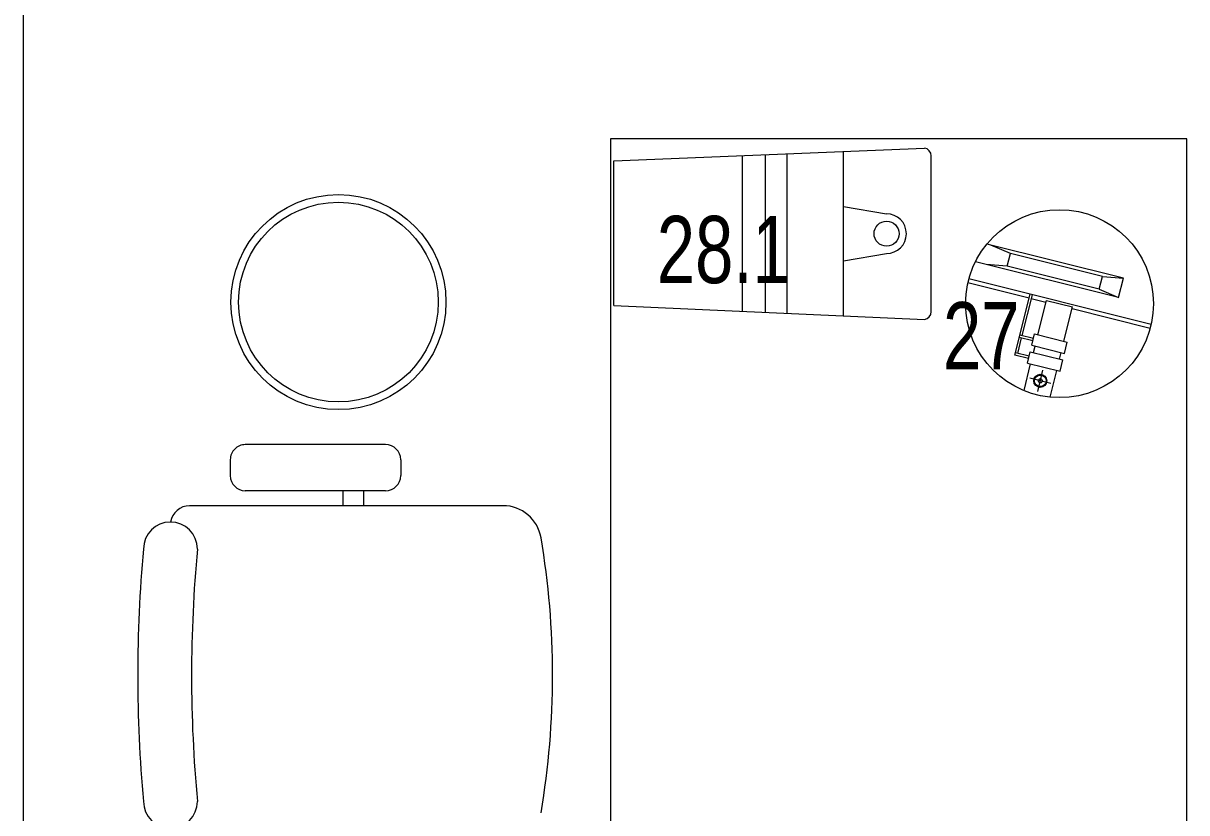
# Model space of a CAD drawing. Extents: x -234346 to 58427, y -132654 to -82394.
# Drawn here: x -61652 to -60138, y -113016 to -111989 of the extents above; entities that cross this region are included whole.
import ezdxf

# ---------------------------------------------------------------- set-up
doc = ezdxf.new("R2010")
doc.units = 0
doc.header["$LTSCALE"] = 8
doc.layers.get('0').update_dxf_attribs({"color": 9, "lineweight": 5})
for name, color, linetype, lineweight in [('72_EGR_EQP_TAG', 9, 'Continuous', 5), ('LOADING', 9, 'Continuous', 5), ('Walls', 9, 'Continuous', 5)]:
    doc.layers.add(name, color=color, linetype=linetype, lineweight=lineweight)
doc.styles.add('X3G_ENTITY_257CFD', font='swisscl.ttf', dxfattribs={"height": 200})

# ---------------------------------------------------------------- blocks, each defined once
blk = doc.blocks.new('WM00001-P')
at = {"layer": 'LOADING'}
for radius in [0.14, 0.13]:
    blk.add_circle((0, 0), radius, dxfattribs=at)
blk = doc.blocks.new('GF21018-P')
for p, q in [((-0.2207, 0.4756), (-0.2207, 0.0675)), ((-0.2806, 0.3422), (-0.2598, 0.3422)), ((-0.3002, 0.3226), (-0.3002, 0.14)), ((-0.2402, 0.3226), (-0.2402, 0.14)), ((-0.2402, 0.2937), (-0.2207, 0.2937)), ((-0.2402, 0.2671), (-0.2207, 0.2671)), ((-0.2806, 0.1204), (-0.2598, 0.1204))]:
    blk.add_line(p, q)
for centre, radius, start, end in [((-0.0001, -0.5295), 1.0695, 80.3671, 99.6329), ((-0.1707, 0.4756), 0.05, 99.6329, 180), ((-0.2806, 0.3226), 0.0196, 90, 180), ((-0.2598, 0.3226), 0.0196, 360, 90), ((-0.2806, 0.14), 0.0196, 180, 270), ((-0.2598, 0.14), 0.0196, 270, 360), ((-0.1643, 0.0425), 0.0351, 90, 270), ((0, 1.8467), 1.7767, 264.6946, 275.3053), ((0.1641, 0.0425), 0.0351, 270, 90), ((-0.1957, 0.0675), 0.025, 180, 261.4721), ((0, 1.8314), 1.8314, 264.8532, 275.147)]:
    blk.add_arc(centre, radius, start, end)
blk = doc.blocks.new('O.122.42.80')
at = {"layer": 'LOADING'}
for p, q in [((286356.8, -8336.5, 0), (286179.3, -8292.3, 0)), ((286209.7, -8304.5, 0), (286184.5, -8293.6, 0)), ((286205.5, -8321.2, 0), (286209.7, -8304.5, 0)), ((286329.5, -8334.4, 0), (286209.7, -8304.5, 0)), ((286350.4, -8362, 0), (286164.2, -8315.5, 0)), ((286205.5, -8321.2, 0), (286178.2, -8319, 0)), ((286325.3, -8351.1, 0), (286205.5, -8321.2, 0)), ((286234.1, -8362.8, 0), (286154.4, -8342.9, 0)), ((286393, -8396.8, 0), (286155.8, -8337.6, 0)), ((286325.3, -8351.1, 0), (286329.5, -8334.4, 0)), ((286329.5, -8334.4, 0), (286356.8, -8336.5, 0)), ((286350.4, -8362, 0), (286356.8, -8336.5, 0)), ((286215.6, -8436.9, 0), (286235.4, -8357.5, 0)), ((286225.1, -8411.5, 0), (286238.4, -8358.2, 0)), ((286325.3, -8351.1, 0), (286350.4, -8362, 0)), ((286256.1, -8368.3, 0), (286237, -8363.5, 0)), ((286245.6, -8410.3, 0), (286256.7, -8365.7, 0)), ((286256.7, -8365.7, 0), (286290.7, -8374.2, 0)), ((286279.5, -8418.8, 0), (286290.7, -8374.2, 0)), ((286391.7, -8402.1, 0), (286290, -8376.7, 0)), ((286219.3, -8434.7, 0), (286224.3, -8414.5, 0)), ((286239.1, -8418.1, 0), (286221.4, -8413.7, 0)), ((286239.9, -8415.2, 0), (286222.1, -8410.7, 0)), ((286237.6, -8424, 0), (286241.3, -8409.3, 0)), ((286241.3, -8409.3, 0), (286283.8, -8419.9, 0)), ((286280.1, -8434.6, 0), (286283.8, -8419.9, 0)), ((286234.1, -8438.4, 0), (286216.3, -8434, 0)), ((286231.9, -8447.3, 0), (286235.5, -8432.5, 0)), ((286235.5, -8432.5, 0), (286278, -8443.1, 0)), ((286237.6, -8424, 0), (286280.1, -8434.6, 0)), ((286239.8, -8433.6, 0), (286241.9, -8425.1, 0)), ((286273.7, -8442, 0), (286275.8, -8433.6, 0)), ((286233.3, -8441.4, 0), (286215.6, -8436.9, 0)), ((286227.5, -8483.1, 0), (286236.1, -8448.3, 0)), ((286231.9, -8447.3, 0), (286274.4, -8457.9, 0)), ((286274.4, -8457.9, 0), (286278, -8443.1, 0)), ((286245.3, -8484, 0), (286252.1, -8456.5, 0)), ((286261.4, -8491.6, 0), (286270.1, -8456.8, 0)), ((286262.4, -8473.9, 0), (286234.9, -8467, 0))]:
    blk.add_line(p, q, dxfattribs=at)
for centre, radius in [((286273.7, -8369.9, 0), 122.3), ((286248.7, -8470.3, 0), 8.47), ((286248.7, -8470.3, 0), 7.58), ((286248.7, -8470.3, 0), 2.67)]:
    blk.add_circle(centre, radius, dxfattribs=at)
blk = doc.blocks.new('28.1')
at = {"layer": 'LOADING'}
for p, q in [((-59566.5, -109878.5), (-59162, -109861.7)), ((-59398.7, -110074.2), (-59398.7, -109871.6)), ((-59369, -110075.5), (-59369, -109870.3)), ((-59340.8, -110076.8), (-59340.8, -109869.2)), ((-59267.4, -110080), (-59267.4, -109866.1)), ((-59153.1, -110074.6), (-59153.1, -109871.9)), ((-59566.5, -110066.8), (-59566.5, -109878.5)), ((-59267.4, -109938), (-59211.3, -109947.4)), ((-59267.4, -110008.5), (-59211.3, -109999)), ((-59566.5, -110066.8), (-59162, -110084.7))]:
    blk.add_line(p, q, dxfattribs=at)
blk.add_circle((-59211.3, -109973.2), 16.3, dxfattribs=at)
for centre, radius, start, end in [((-59163.4, -109871.9), 10.2, 360, 82.1904), ((-59211.3, -109973.2), 25.8, 270, 90), ((-59163.4, -110074.6), 10.2, 277.8096, 360)]:
    blk.add_arc(centre, radius, start, end, dxfattribs=at)
blk = doc.blocks.new('1stF')
at = {"layer": 'LOADING', "color": 9, "elevation": 0}
blk.add_lwpolyline([(-60887.9, -113639.2), (-60137.9, -113639.2), (-60137.9, -112139.2), (-60887.9, -112139.2)], close=True, dxfattribs=at)
at = {"layer": 'Walls', "color": 9}
blk.add_line((-61652.3, -110292.6, 0.1), (-61652.3, -113692.6, 0.1), dxfattribs=at)
at = {"layer": 'LOADING', "color": 9}
for name, p in [('28.1', (-1317.3, -2289.4, -0.1)), ('O.122.42.80', (-346577.2, -103983.8, 0))]:
    blk.add_blockref(name, p, dxfattribs=at)
at = {"layer": 'LOADING', "color": 9, "extrusion": (2.2537e-18, -2.24019e-05, -1), "xscale": -1000, "yscale": 1000, "zscale": 1000, "rotation": 90}
blk.add_blockref('WM00001-P', (61242.1, -112351.6, 2.5), dxfattribs=at)
at = {"layer": 'LOADING', "color": 9, "extrusion": (-7.77426e-06, 2.24021e-05, 1), "xscale": 1000, "yscale": 1000, "zscale": 1000, "rotation": 269.9985892449479}
blk.add_blockref('GF21018-P', (-61503.3, -112837.3, -2.1), dxfattribs=at)
at = {"layer": '72_EGR_EQP_TAG', "color": 9, "char_height": 87.47, "attachment_point": 2, "style": 'X3G_ENTITY_257CFD'}
for s, insert in [('28.1', (-60740.5, -112239.5)), ('27', (-60405.3, -112351.7, 0))]:
    blk.add_mtext(s, dxfattribs=dict(at, insert=insert))

msp = doc.modelspace()

# ---------------------------------------------------------------- block references
at = {"layer": '72_EGR_EQP_TAG'}
msp.add_blockref('1stF', (0, 0), dxfattribs=at)

doc.saveas('drawing.dxf')
